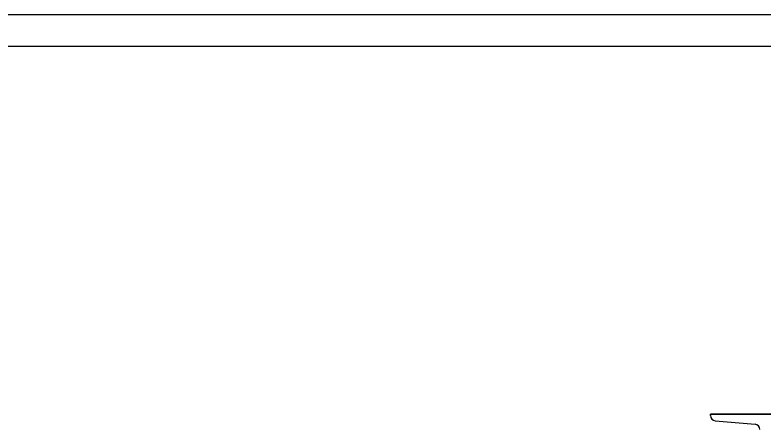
# Model space of a CAD drawing. Extents: x 3792242 to 5145247, y -1546315 to -1031918.
# Drawn here: x 3798810 to 3799523, y -1526056 to -1525664 of the extents above; entities that cross this region are included whole.
import ezdxf

# ---------------------------------------------------------------- set-up
doc = ezdxf.new("R2010")
doc.units = 0
doc.header["$MEASUREMENT"] = 0
doc.layers.add('TENKÁ', color=7, linetype='CONTINUOUS')
doc.layers.add('ZZ-chladenie', color=133, linetype='CONTINUOUS')

msp = doc.modelspace()

# ---------------------------------------------------------------- linework, layer by layer
at = {"layer": 'TENKÁ'}
for p, q in [((3799589.363, -1525663.77), (3795850.193, -1525663.77)), ((3799589.389, -1525693.77), (3796470.193, -1525693.77))]:
    msp.add_line(p, q, dxfattribs=at)
at = {"layer": 'ZZ-chladenie'}
for p, q in [((3799623.328, -1526043.77), (3799471.761, -1526043.77)), ((3799471.761, -1526045.084), (3799471.761, -1526043.77)), ((3799471.761, -1526043.77), (3799526.761, -1526043.77)), ((3799471.761, -1526045.084), (3799471.761, -1526043.77)), ((3799503.825, -1526043.77), (3799606.283, -1526043.77)), ((3799476.325, -1526050.065), (3799514.196, -1526053.379))]:
    msp.add_line(p, q, dxfattribs=at)
for centre, start, end in [((3799476.761, -1526045.084), 180, 265), ((3799513.761, -1526058.36), 0, 85)]:
    msp.add_arc(centre, 5, start, end, dxfattribs=at)

doc.saveas('drawing.dxf')
